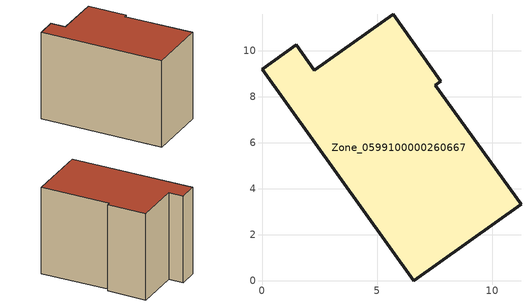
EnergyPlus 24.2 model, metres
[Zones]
Zone_0599100000260667
 floor ground (C_G): 0,9.2 1.48,10.25 2.26,9.15 5.7,11.6 7.77,8.67 7.53,8.5 11.25,3.33 6.6,0 z0
 wall outside (C_F): 7.77,8.67 5.7,11.6 2.26,9.15 1.48,10.25 0,9.2 6.6,0 11.25,3.33 7.53,8.5 7.77,8.67 z0:8.13
 roof outside (C_R): 1.48,10.25 0,9.2 6.6,0 11.25,3.33 7.53,8.5 7.77,8.67 5.7,11.6 2.26,9.15 z8.13
[BUILDING]
Pand.0599100000260667: North Axis=0; Terrain=City; Loads Convergence Tolerance Value=0.04; Temperature Convergence Tolerance Value=0.4; Solar Distribution=FullExterior; Maximum Number of Warmup Days=25; Minimum Number of Warmup Days=1
[Site:Location]
Rotterdam.The.Hague.AP_ZH_NLD Design_Conditions: Latitude=51.96; Longitude=4.45; Time Zone=1; Elevation=-4.5
[SITE:GROUNDTEMPERATURE:BUILDINGSURFACE]
18, 18, 18, 18, 18, 18, 18, 18, 18, 18, 18, 18
[MATERIAL] Thermal Absorptance=0.9; Solar Absorptance=0.7; Visible Absorptance=0.7
Name | Roughness | Thickness | Conductivity | Density | Specific Heat
G.TI.1975-1991 | MediumSmooth | 0.15 | 0.288461 | 540 | 1210
F.TI.1975-1991 | Rough | 0.3 | 0.230769 | 1920 | 840
R.TI.1975-1991 | MediumRough | 0.2 | 0.153846 | 1500 | 1000
[CONSTRUCTION]
C_G: G.TI.1975-1991
C_F: F.TI.1975-1991
C_R: R.TI.1975-1991
[ZONE]
Zone_0599100000260667: Type=1; Multiplier=1; Ceiling Height=Autocalculate; Volume=Autocalculate; Floor Area=autocalculate; Part of Total Floor Area=Yes
[ZONEINFILTRATION:DESIGNFLOWRATE]
Infil_Zone_0599100000260667: Zone or ZoneList or Space or SpaceList=Zone_0599100000260667; Schedule=AlwaysOn; Design Flow Rate Calculation Method=Flow/Area; Flow Rate per Floor Area=0.003; Constant Term Coefficient=1; Temperature Term Coefficient=0; Velocity Term Coefficient=0; Velocity Squared Term Coefficient=0
[HVACTEMPLATE:ZONE:IDEALLOADSAIRSYSTEM]
Zone_0599100000260667: Maximum Heating Supply Air Temperature=50; Minimum Cooling Supply Air Temperature=13; Maximum Heating Supply Air Humidity Ratio=0.0156; Minimum Cooling Supply Air Humidity Ratio=0.0077; Heating Limit=NoLimit; Cooling Limit=NoLimit; Dehumidification Control Type=ConstantSensibleHeatRatio; Cooling Sensible Heat Ratio=0.7; Dehumidification Setpoint=60; Humidification Control Type=None; Humidification Setpoint=30; Outdoor Air Method=None; Outdoor Air Flow Rate per Person=0.00944; Outdoor Air Flow Rate per Zone Floor Area=0; Outdoor Air Flow Rate per Zone=0; Demand Controlled Ventilation Type=None; Outdoor Air Economizer Type=NoEconomizer; Heat Recovery Type=None; Sensible Heat Recovery Effectiveness=0.7; Latent Heat Recovery Effectiveness=0.65
[ZONECONTROL:THERMOSTAT]
ThermostatControl_Zone_0599100000260667: Zone or ZoneList=Zone_0599100000260667; Control Type Schedule=DualSetpointControlType; Control 1=Thermostat_Zone_0599100000260667; Temperature Difference Between Cutout And Setpoint=0
[THERMOSTATSETPOINT:DUALSETPOINT]
Thermostat_Zone_0599100000260667: Heating Setpoint Temperature Schedule=HeatingSetpoint_Zone_0599100000260667; Cooling Setpoint Temperature Schedule=CoolingSetpoint_Zone_0599100000260667
[SCHEDULE:COMPACT]
HeatingSetpoint_Zone_0599100000260667: Through: 12/31, For: AllDays, Until: 24:00, 21
CoolingSetpoint_Zone_0599100000260667: Through: 12/31, For: AllDays, Until: 24:00, 24
DualSetpointControlType: Through: 12/31, For: AllDays, Until: 24:00, 4
AlwaysOn: Through: 12/31, For: AllDays, Until: 24:00, 1
